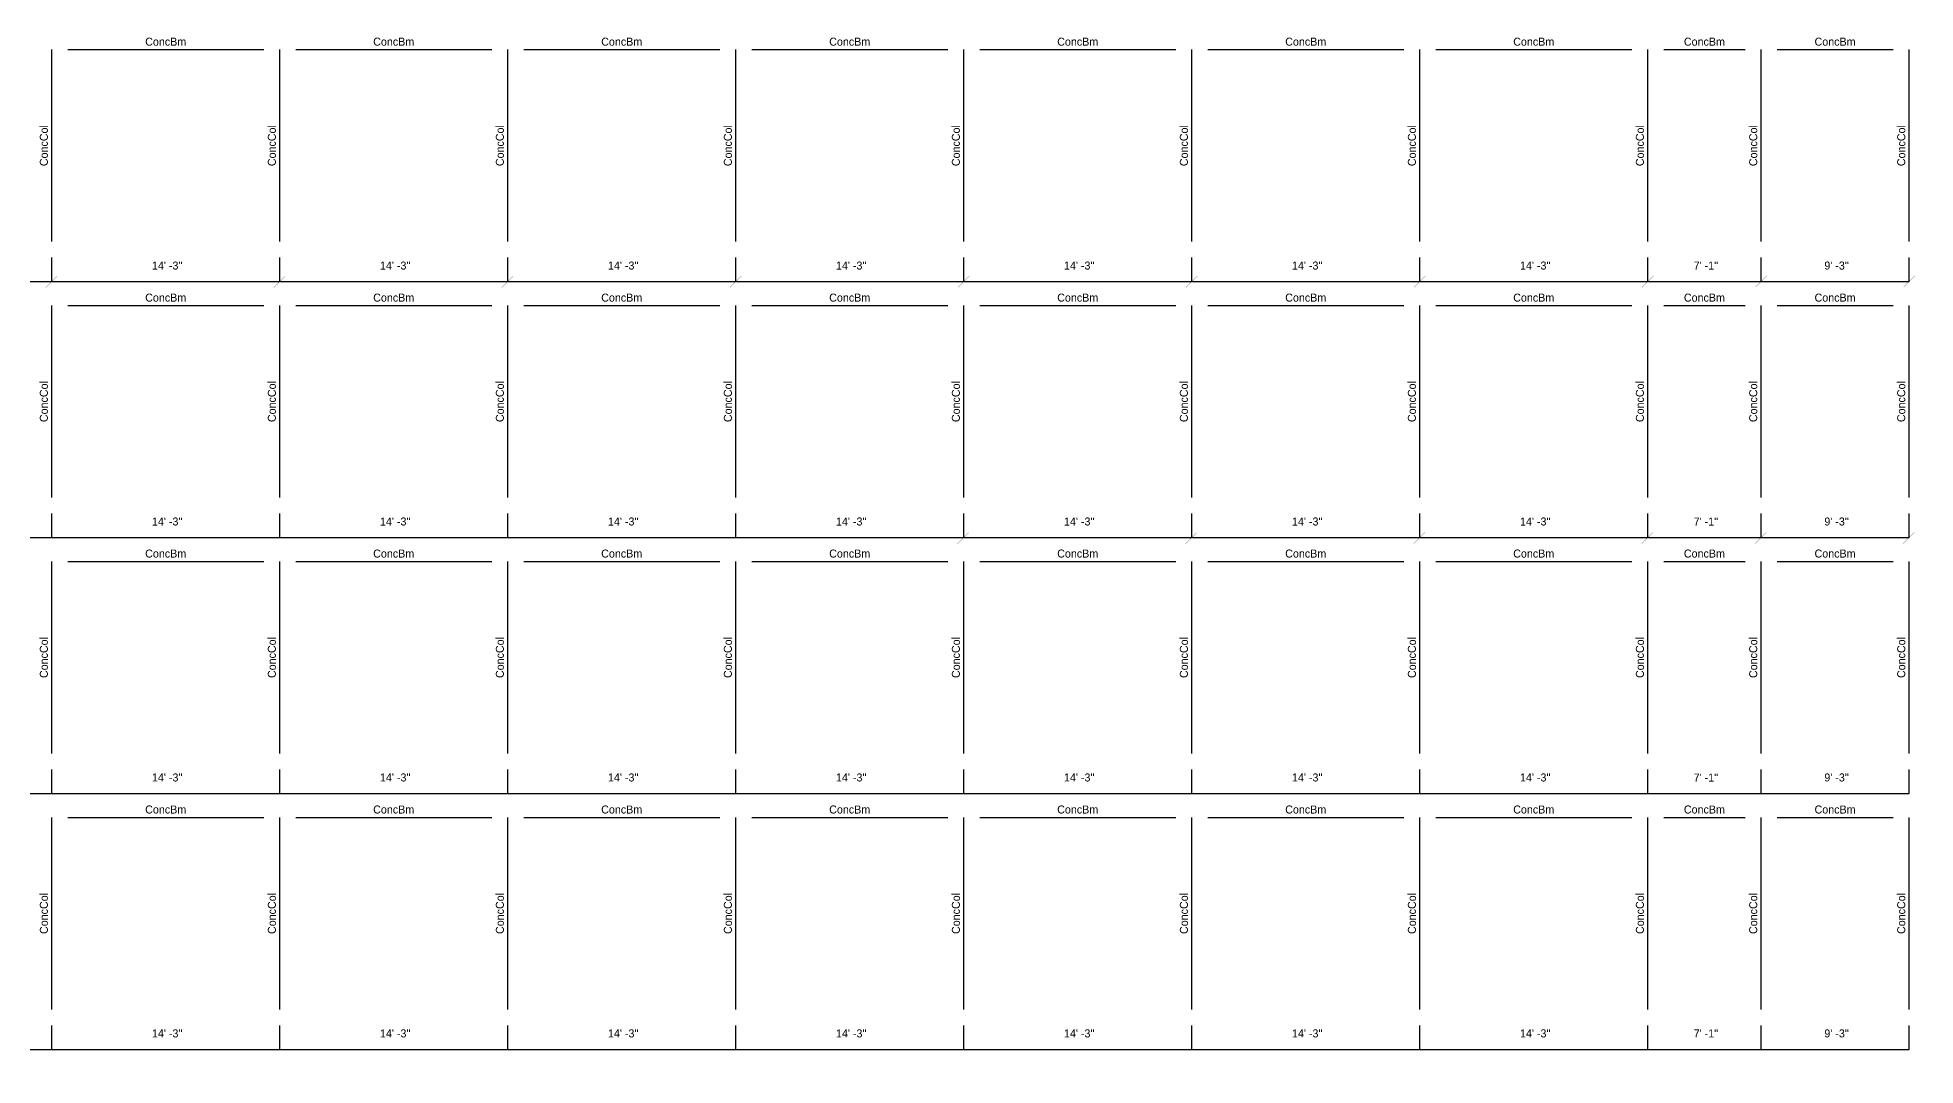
# Model space of a CAD drawing. Extents: x -38 to 2998, y -195 to 11529.
# Drawn here: x 1589 to 2998, y -186 to 585 of the extents above; entities that cross this region are included whole.
import ezdxf
from ezdxf.enums import TextEntityAlignment as Align

# ---------------------------------------------------------------- set-up
doc = ezdxf.new("R2010")
doc.units = 0
doc.header["$MEASUREMENT"] = 0
doc.layers.get('0').update_dxf_attribs({"linetype": 'CONTINUOUS'})
for name, color, linetype in [('CENTERLINES', 7, 'CONTINUOUS'), ('DIMENSIONS', 4, 'CONTINUOUS'), ('TEXT', 5, 'CONTINUOUS')]:
    doc.layers.add(name, color=color, linetype=linetype)
doc.dimstyles.get("Standard").update_dxf_attribs({"dimtxt": 0.18, "dimasz": 0.18, "dimexe": 0.18, "dimexo": 0.0625, "dimgap": 0.09, "dimtad": 0, "dimtih": 1, "dimtoh": 1, "dimdec": 4, "dimzin": 0, "dimtxsty": 'STANDARD', "dimcen": 0.09, "dimazin": 3, "dimtfac": 1, "dimtdec": 4, "dimtofl": 0, "dimtmove": 0, "dimatfit": 3, "dimtolj": 1, "dimtzin": 0})

# ---------------------------------------------------------------- blocks, each defined once
blk = doc.blocks.new('*D528')
at = {"color": 1, "linetype": 'BYBLOCK'}
for points in [[(1433.7, -169.2), (1432.7, -170.3), (1425.2, -177.7), (1424.2, -178.8)], [(1604.7, -169.2), (1603.7, -170.3), (1596.2, -177.7), (1595.2, -178.8)]]:
    blk.add_solid(points, dxfattribs=at)
at = {"layer": 'DIMENSIONS', "color": 9, "linetype": 'BYBLOCK'}
for p, q in [((1429, -174), (1429, -156)), ((1600, -174), (1600, -156))]:
    blk.add_line(p, q, dxfattribs=at)
at = {"layer": 'DIMENSIONS', "color": 0, "linetype": 'BYBLOCK'}
blk.add_line((1429, -174), (1600, -174), dxfattribs=at)
at = {"layer": 'DIMENSIONS', "color": 0, "linetype": 'BYBLOCK', "insert": (1514.5, -162), "char_height": 6, "attachment_point": 5}
blk.add_mtext("\\A1; 14' -3''", dxfattribs=at)
blk = doc.blocks.new('*D529')
at = {"color": 1, "linetype": 'BYBLOCK'}
for points in [[(1604.7, -169.2), (1603.7, -170.3), (1596.2, -177.7), (1595.2, -178.8)], [(1775.7, -169.2), (1774.7, -170.3), (1767.2, -177.7), (1766.2, -178.8)]]:
    blk.add_solid(points, dxfattribs=at)
at = {"layer": 'DIMENSIONS', "color": 9, "linetype": 'BYBLOCK'}
for p, q in [((1600, -174), (1600, -156)), ((1771, -174), (1771, -156))]:
    blk.add_line(p, q, dxfattribs=at)
at = {"layer": 'DIMENSIONS', "color": 0, "linetype": 'BYBLOCK'}
blk.add_line((1600, -174), (1771, -174), dxfattribs=at)
at = {"layer": 'DIMENSIONS', "color": 0, "linetype": 'BYBLOCK', "insert": (1685.5, -162), "char_height": 6, "attachment_point": 5}
blk.add_mtext("\\A1; 14' -3''", dxfattribs=at)
blk = doc.blocks.new('*D530')
at = {"color": 1, "linetype": 'BYBLOCK'}
for points in [[(1775.7, -169.2), (1774.7, -170.3), (1767.2, -177.7), (1766.2, -178.8)], [(1946.7, -169.2), (1945.7, -170.3), (1938.2, -177.7), (1937.2, -178.8)]]:
    blk.add_solid(points, dxfattribs=at)
at = {"layer": 'DIMENSIONS', "color": 9, "linetype": 'BYBLOCK'}
for p, q in [((1771, -174), (1771, -156)), ((1942, -174), (1942, -156))]:
    blk.add_line(p, q, dxfattribs=at)
at = {"layer": 'DIMENSIONS', "color": 0, "linetype": 'BYBLOCK'}
blk.add_line((1771, -174), (1942, -174), dxfattribs=at)
at = {"layer": 'DIMENSIONS', "color": 0, "linetype": 'BYBLOCK', "insert": (1856.5, -162), "char_height": 6, "attachment_point": 5}
blk.add_mtext("\\A1; 14' -3''", dxfattribs=at)
blk = doc.blocks.new('*D531')
at = {"color": 1, "linetype": 'BYBLOCK'}
for points in [[(1946.7, -169.2), (1945.7, -170.3), (1938.2, -177.7), (1937.2, -178.8)], [(2117.7, -169.2), (2116.7, -170.3), (2109.2, -177.7), (2108.2, -178.8)]]:
    blk.add_solid(points, dxfattribs=at)
at = {"layer": 'DIMENSIONS', "color": 9, "linetype": 'BYBLOCK'}
for p, q in [((1942, -174), (1942, -156)), ((2113, -174), (2113, -156))]:
    blk.add_line(p, q, dxfattribs=at)
at = {"layer": 'DIMENSIONS', "color": 0, "linetype": 'BYBLOCK'}
blk.add_line((1942, -174), (2113, -174), dxfattribs=at)
at = {"layer": 'DIMENSIONS', "color": 0, "linetype": 'BYBLOCK', "insert": (2027.5, -162), "char_height": 6, "attachment_point": 5}
blk.add_mtext("\\A1; 14' -3''", dxfattribs=at)
blk = doc.blocks.new('*D532')
at = {"color": 1, "linetype": 'BYBLOCK'}
for points in [[(2117.7, -169.2), (2116.7, -170.3), (2109.2, -177.7), (2108.2, -178.8)], [(2288.7, -169.2), (2287.7, -170.3), (2280.2, -177.7), (2279.2, -178.8)]]:
    blk.add_solid(points, dxfattribs=at)
at = {"layer": 'DIMENSIONS', "color": 9, "linetype": 'BYBLOCK'}
for p, q in [((2113, -174), (2113, -156)), ((2284, -174), (2284, -156))]:
    blk.add_line(p, q, dxfattribs=at)
at = {"layer": 'DIMENSIONS', "color": 0, "linetype": 'BYBLOCK'}
blk.add_line((2113, -174), (2284, -174), dxfattribs=at)
at = {"layer": 'DIMENSIONS', "color": 0, "linetype": 'BYBLOCK', "insert": (2198.5, -162), "char_height": 6, "attachment_point": 5}
blk.add_mtext("\\A1; 14' -3''", dxfattribs=at)
blk = doc.blocks.new('*D533')
at = {"color": 1, "linetype": 'BYBLOCK'}
for points in [[(2288.7, -169.2), (2287.7, -170.3), (2280.2, -177.7), (2279.2, -178.8)], [(2459.7, -169.2), (2458.7, -170.3), (2451.2, -177.7), (2450.2, -178.8)]]:
    blk.add_solid(points, dxfattribs=at)
at = {"layer": 'DIMENSIONS', "color": 9, "linetype": 'BYBLOCK'}
for p, q in [((2284, -174), (2284, -156)), ((2455, -174), (2455, -156))]:
    blk.add_line(p, q, dxfattribs=at)
at = {"layer": 'DIMENSIONS', "color": 0, "linetype": 'BYBLOCK'}
blk.add_line((2284, -174), (2455, -174), dxfattribs=at)
at = {"layer": 'DIMENSIONS', "color": 0, "linetype": 'BYBLOCK', "insert": (2369.5, -162), "char_height": 6, "attachment_point": 5}
blk.add_mtext("\\A1; 14' -3''", dxfattribs=at)
blk = doc.blocks.new('*D534')
at = {"color": 1, "linetype": 'BYBLOCK'}
for points in [[(2459.7, -169.2), (2458.7, -170.3), (2451.2, -177.7), (2450.2, -178.8)], [(2630.7, -169.2), (2629.7, -170.3), (2622.2, -177.7), (2621.2, -178.8)]]:
    blk.add_solid(points, dxfattribs=at)
at = {"layer": 'DIMENSIONS', "color": 9, "linetype": 'BYBLOCK'}
for p, q in [((2455, -174), (2455, -156)), ((2626, -174), (2626, -156))]:
    blk.add_line(p, q, dxfattribs=at)
at = {"layer": 'DIMENSIONS', "color": 0, "linetype": 'BYBLOCK'}
blk.add_line((2455, -174), (2626, -174), dxfattribs=at)
at = {"layer": 'DIMENSIONS', "color": 0, "linetype": 'BYBLOCK', "insert": (2540.5, -162), "char_height": 6, "attachment_point": 5}
blk.add_mtext("\\A1; 14' -3''", dxfattribs=at)
blk = doc.blocks.new('*D535')
at = {"color": 1, "linetype": 'BYBLOCK'}
for points in [[(2630.7, -169.2), (2629.7, -170.3), (2622.2, -177.7), (2621.2, -178.8)], [(2801.7, -169.2), (2800.7, -170.3), (2793.2, -177.7), (2792.2, -178.8)]]:
    blk.add_solid(points, dxfattribs=at)
at = {"layer": 'DIMENSIONS', "color": 9, "linetype": 'BYBLOCK'}
for p, q in [((2626, -174), (2626, -156)), ((2797, -174), (2797, -156))]:
    blk.add_line(p, q, dxfattribs=at)
at = {"layer": 'DIMENSIONS', "color": 0, "linetype": 'BYBLOCK'}
blk.add_line((2626, -174), (2797, -174), dxfattribs=at)
at = {"layer": 'DIMENSIONS', "color": 0, "linetype": 'BYBLOCK', "insert": (2711.5, -162), "char_height": 6, "attachment_point": 5}
blk.add_mtext("\\A1; 14' -3''", dxfattribs=at)
blk = doc.blocks.new('*D536')
at = {"color": 1, "linetype": 'BYBLOCK'}
for points in [[(2801.7, -169.2), (2800.7, -170.3), (2793.2, -177.7), (2792.2, -178.8)], [(2886.7, -169.2), (2885.7, -170.3), (2878.2, -177.7), (2877.2, -178.8)]]:
    blk.add_solid(points, dxfattribs=at)
at = {"layer": 'DIMENSIONS', "color": 9, "linetype": 'BYBLOCK'}
for p, q in [((2797, -174), (2797, -156)), ((2882, -174), (2882, -156))]:
    blk.add_line(p, q, dxfattribs=at)
at = {"layer": 'DIMENSIONS', "color": 0, "linetype": 'BYBLOCK'}
blk.add_line((2797, -174), (2882, -174), dxfattribs=at)
at = {"layer": 'DIMENSIONS', "color": 0, "linetype": 'BYBLOCK', "insert": (2839.5, -162), "char_height": 6, "attachment_point": 5}
blk.add_mtext("\\A1; 7' -1''", dxfattribs=at)
blk = doc.blocks.new('*D537')
at = {"color": 1, "linetype": 'BYBLOCK'}
for points in [[(2886.7, -169.2), (2885.7, -170.3), (2878.2, -177.7), (2877.2, -178.8)], [(2997.7, -169.2), (2996.7, -170.3), (2989.2, -177.7), (2988.2, -178.8)]]:
    blk.add_solid(points, dxfattribs=at)
at = {"layer": 'DIMENSIONS', "color": 9, "linetype": 'BYBLOCK'}
for p, q in [((2882, -174), (2882, -156)), ((2993, -174), (2993, -156))]:
    blk.add_line(p, q, dxfattribs=at)
at = {"layer": 'DIMENSIONS', "color": 0, "linetype": 'BYBLOCK'}
blk.add_line((2882, -174), (2993, -174), dxfattribs=at)
at = {"layer": 'DIMENSIONS', "color": 0, "linetype": 'BYBLOCK', "insert": (2937.5, -162), "char_height": 6, "attachment_point": 5}
blk.add_mtext("\\A1; 9' -3''", dxfattribs=at)
blk = doc.blocks.new('*D549')
at = {"color": 1, "linetype": 'BYBLOCK'}
for points in [[(1433.7, 22.8), (1432.7, 21.7), (1425.2, 14.3), (1424.2, 13.2)], [(1604.7, 22.8), (1603.7, 21.7), (1596.2, 14.3), (1595.2, 13.2)]]:
    blk.add_solid(points, dxfattribs=at)
at = {"layer": 'DIMENSIONS', "color": 9, "linetype": 'BYBLOCK'}
for p, q in [((1429, 18), (1429, 36)), ((1600, 18), (1600, 36))]:
    blk.add_line(p, q, dxfattribs=at)
at = {"layer": 'DIMENSIONS', "color": 0, "linetype": 'BYBLOCK'}
blk.add_line((1429, 18), (1600, 18), dxfattribs=at)
at = {"layer": 'DIMENSIONS', "color": 0, "linetype": 'BYBLOCK', "insert": (1514.5, 30), "char_height": 6, "attachment_point": 5}
blk.add_mtext("\\A1; 14' -3''", dxfattribs=at)
blk = doc.blocks.new('*D550')
at = {"color": 1, "linetype": 'BYBLOCK'}
for points in [[(1604.7, 22.8), (1603.7, 21.7), (1596.2, 14.3), (1595.2, 13.2)], [(1775.7, 22.8), (1774.7, 21.7), (1767.2, 14.3), (1766.2, 13.2)]]:
    blk.add_solid(points, dxfattribs=at)
at = {"layer": 'DIMENSIONS', "color": 9, "linetype": 'BYBLOCK'}
for p, q in [((1600, 18), (1600, 36)), ((1771, 18), (1771, 36))]:
    blk.add_line(p, q, dxfattribs=at)
at = {"layer": 'DIMENSIONS', "color": 0, "linetype": 'BYBLOCK'}
blk.add_line((1600, 18), (1771, 18), dxfattribs=at)
at = {"layer": 'DIMENSIONS', "color": 0, "linetype": 'BYBLOCK', "insert": (1685.5, 30), "char_height": 6, "attachment_point": 5}
blk.add_mtext("\\A1; 14' -3''", dxfattribs=at)
blk = doc.blocks.new('*D551')
at = {"color": 1, "linetype": 'BYBLOCK'}
for points in [[(1775.7, 22.8), (1774.7, 21.7), (1767.2, 14.3), (1766.2, 13.2)], [(1946.7, 22.8), (1945.7, 21.7), (1938.2, 14.3), (1937.2, 13.2)]]:
    blk.add_solid(points, dxfattribs=at)
at = {"layer": 'DIMENSIONS', "color": 9, "linetype": 'BYBLOCK'}
for p, q in [((1771, 18), (1771, 36)), ((1942, 18), (1942, 36))]:
    blk.add_line(p, q, dxfattribs=at)
at = {"layer": 'DIMENSIONS', "color": 0, "linetype": 'BYBLOCK'}
blk.add_line((1771, 18), (1942, 18), dxfattribs=at)
at = {"layer": 'DIMENSIONS', "color": 0, "linetype": 'BYBLOCK', "insert": (1856.5, 30), "char_height": 6, "attachment_point": 5}
blk.add_mtext("\\A1; 14' -3''", dxfattribs=at)
blk = doc.blocks.new('*D552')
at = {"color": 1, "linetype": 'BYBLOCK'}
for points in [[(1946.7, 22.8), (1945.7, 21.7), (1938.2, 14.3), (1937.2, 13.2)], [(2117.7, 22.8), (2116.7, 21.7), (2109.2, 14.3), (2108.2, 13.2)]]:
    blk.add_solid(points, dxfattribs=at)
at = {"layer": 'DIMENSIONS', "color": 9, "linetype": 'BYBLOCK'}
for p, q in [((1942, 18), (1942, 36)), ((2113, 18), (2113, 36))]:
    blk.add_line(p, q, dxfattribs=at)
at = {"layer": 'DIMENSIONS', "color": 0, "linetype": 'BYBLOCK'}
blk.add_line((1942, 18), (2113, 18), dxfattribs=at)
at = {"layer": 'DIMENSIONS', "color": 0, "linetype": 'BYBLOCK', "insert": (2027.5, 30), "char_height": 6, "attachment_point": 5}
blk.add_mtext("\\A1; 14' -3''", dxfattribs=at)
blk = doc.blocks.new('*D553')
at = {"color": 1, "linetype": 'BYBLOCK'}
for points in [[(2117.7, 22.8), (2116.7, 21.7), (2109.2, 14.3), (2108.2, 13.2)], [(2288.7, 22.8), (2287.7, 21.7), (2280.2, 14.3), (2279.2, 13.2)]]:
    blk.add_solid(points, dxfattribs=at)
at = {"layer": 'DIMENSIONS', "color": 9, "linetype": 'BYBLOCK'}
for p, q in [((2113, 18), (2113, 36)), ((2284, 18), (2284, 36))]:
    blk.add_line(p, q, dxfattribs=at)
at = {"layer": 'DIMENSIONS', "color": 0, "linetype": 'BYBLOCK'}
blk.add_line((2113, 18), (2284, 18), dxfattribs=at)
at = {"layer": 'DIMENSIONS', "color": 0, "linetype": 'BYBLOCK', "insert": (2198.5, 30), "char_height": 6, "attachment_point": 5}
blk.add_mtext("\\A1; 14' -3''", dxfattribs=at)
blk = doc.blocks.new('*D554')
at = {"color": 1, "linetype": 'BYBLOCK'}
for points in [[(2288.7, 22.8), (2287.7, 21.7), (2280.2, 14.3), (2279.2, 13.2)], [(2459.7, 22.8), (2458.7, 21.7), (2451.2, 14.3), (2450.2, 13.2)]]:
    blk.add_solid(points, dxfattribs=at)
at = {"layer": 'DIMENSIONS', "color": 9, "linetype": 'BYBLOCK'}
for p, q in [((2284, 18), (2284, 36)), ((2455, 18), (2455, 36))]:
    blk.add_line(p, q, dxfattribs=at)
at = {"layer": 'DIMENSIONS', "color": 0, "linetype": 'BYBLOCK'}
blk.add_line((2284, 18), (2455, 18), dxfattribs=at)
at = {"layer": 'DIMENSIONS', "color": 0, "linetype": 'BYBLOCK', "insert": (2369.5, 30), "char_height": 6, "attachment_point": 5}
blk.add_mtext("\\A1; 14' -3''", dxfattribs=at)
blk = doc.blocks.new('*D555')
at = {"color": 1, "linetype": 'BYBLOCK'}
for points in [[(2459.7, 22.8), (2458.7, 21.7), (2451.2, 14.3), (2450.2, 13.2)], [(2630.7, 22.8), (2629.7, 21.7), (2622.2, 14.3), (2621.2, 13.2)]]:
    blk.add_solid(points, dxfattribs=at)
at = {"layer": 'DIMENSIONS', "color": 9, "linetype": 'BYBLOCK'}
for p, q in [((2455, 18), (2455, 36)), ((2626, 18), (2626, 36))]:
    blk.add_line(p, q, dxfattribs=at)
at = {"layer": 'DIMENSIONS', "color": 0, "linetype": 'BYBLOCK'}
blk.add_line((2455, 18), (2626, 18), dxfattribs=at)
at = {"layer": 'DIMENSIONS', "color": 0, "linetype": 'BYBLOCK', "insert": (2540.5, 30), "char_height": 6, "attachment_point": 5}
blk.add_mtext("\\A1; 14' -3''", dxfattribs=at)
blk = doc.blocks.new('*D556')
at = {"color": 1, "linetype": 'BYBLOCK'}
for points in [[(2630.7, 22.8), (2629.7, 21.7), (2622.2, 14.3), (2621.2, 13.2)], [(2801.7, 22.8), (2800.7, 21.7), (2793.2, 14.3), (2792.2, 13.2)]]:
    blk.add_solid(points, dxfattribs=at)
at = {"layer": 'DIMENSIONS', "color": 9, "linetype": 'BYBLOCK'}
for p, q in [((2626, 18), (2626, 36)), ((2797, 18), (2797, 36))]:
    blk.add_line(p, q, dxfattribs=at)
at = {"layer": 'DIMENSIONS', "color": 0, "linetype": 'BYBLOCK'}
blk.add_line((2626, 18), (2797, 18), dxfattribs=at)
at = {"layer": 'DIMENSIONS', "color": 0, "linetype": 'BYBLOCK', "insert": (2711.5, 30), "char_height": 6, "attachment_point": 5}
blk.add_mtext("\\A1; 14' -3''", dxfattribs=at)
blk = doc.blocks.new('*D557')
at = {"color": 1, "linetype": 'BYBLOCK'}
for points in [[(2801.7, 22.8), (2800.7, 21.7), (2793.2, 14.3), (2792.2, 13.2)], [(2886.7, 22.8), (2885.7, 21.7), (2878.2, 14.3), (2877.2, 13.2)]]:
    blk.add_solid(points, dxfattribs=at)
at = {"layer": 'DIMENSIONS', "color": 9, "linetype": 'BYBLOCK'}
for p, q in [((2797, 18), (2797, 36)), ((2882, 18), (2882, 36))]:
    blk.add_line(p, q, dxfattribs=at)
at = {"layer": 'DIMENSIONS', "color": 0, "linetype": 'BYBLOCK'}
blk.add_line((2797, 18), (2882, 18), dxfattribs=at)
at = {"layer": 'DIMENSIONS', "color": 0, "linetype": 'BYBLOCK', "insert": (2839.5, 30), "char_height": 6, "attachment_point": 5}
blk.add_mtext("\\A1; 7' -1''", dxfattribs=at)
blk = doc.blocks.new('*D558')
at = {"color": 1, "linetype": 'BYBLOCK'}
for points in [[(2886.7, 22.8), (2885.7, 21.7), (2878.2, 14.3), (2877.2, 13.2)], [(2997.7, 22.8), (2996.7, 21.7), (2989.2, 14.3), (2988.2, 13.2)]]:
    blk.add_solid(points, dxfattribs=at)
at = {"layer": 'DIMENSIONS', "color": 9, "linetype": 'BYBLOCK'}
for p, q in [((2882, 18), (2882, 36)), ((2993, 18), (2993, 36))]:
    blk.add_line(p, q, dxfattribs=at)
at = {"layer": 'DIMENSIONS', "color": 0, "linetype": 'BYBLOCK'}
blk.add_line((2882, 18), (2993, 18), dxfattribs=at)
at = {"layer": 'DIMENSIONS', "color": 0, "linetype": 'BYBLOCK', "insert": (2937.5, 30), "char_height": 6, "attachment_point": 5}
blk.add_mtext("\\A1; 9' -3''", dxfattribs=at)
blk = doc.blocks.new('*D570')
at = {"color": 1, "linetype": 'BYBLOCK'}
for points in [[(1433.7, 214.8), (1432.7, 213.7), (1425.2, 206.3), (1424.2, 205.2)], [(1604.7, 214.8), (1603.7, 213.7), (1596.2, 206.3), (1595.2, 205.2)]]:
    blk.add_solid(points, dxfattribs=at)
at = {"layer": 'DIMENSIONS', "color": 9, "linetype": 'BYBLOCK'}
for p, q in [((1429, 210), (1429, 228)), ((1600, 210), (1600, 228))]:
    blk.add_line(p, q, dxfattribs=at)
at = {"layer": 'DIMENSIONS', "color": 0, "linetype": 'BYBLOCK'}
blk.add_line((1429, 210), (1600, 210), dxfattribs=at)
at = {"layer": 'DIMENSIONS', "color": 0, "linetype": 'BYBLOCK', "insert": (1514.5, 222), "char_height": 6, "attachment_point": 5}
blk.add_mtext("\\A1; 14' -3''", dxfattribs=at)
blk = doc.blocks.new('*D571')
at = {"color": 1, "linetype": 'BYBLOCK'}
for points in [[(1604.7, 214.8), (1603.7, 213.7), (1596.2, 206.3), (1595.2, 205.2)], [(1775.7, 214.8), (1774.7, 213.7), (1767.2, 206.3), (1766.2, 205.2)]]:
    blk.add_solid(points, dxfattribs=at)
at = {"layer": 'DIMENSIONS', "color": 9, "linetype": 'BYBLOCK'}
for p, q in [((1600, 210), (1600, 228)), ((1771, 210), (1771, 228))]:
    blk.add_line(p, q, dxfattribs=at)
at = {"layer": 'DIMENSIONS', "color": 0, "linetype": 'BYBLOCK'}
blk.add_line((1600, 210), (1771, 210), dxfattribs=at)
at = {"layer": 'DIMENSIONS', "color": 0, "linetype": 'BYBLOCK', "insert": (1685.5, 222), "char_height": 6, "attachment_point": 5}
blk.add_mtext("\\A1; 14' -3''", dxfattribs=at)
blk = doc.blocks.new('*D572')
at = {"color": 1, "linetype": 'BYBLOCK'}
for points in [[(1775.7, 214.8), (1774.7, 213.7), (1767.2, 206.3), (1766.2, 205.2)], [(1946.7, 214.8), (1945.7, 213.7), (1938.2, 206.3), (1937.2, 205.2)]]:
    blk.add_solid(points, dxfattribs=at)
at = {"layer": 'DIMENSIONS', "color": 9, "linetype": 'BYBLOCK'}
for p, q in [((1771, 210), (1771, 228)), ((1942, 210), (1942, 228))]:
    blk.add_line(p, q, dxfattribs=at)
at = {"layer": 'DIMENSIONS', "color": 0, "linetype": 'BYBLOCK'}
blk.add_line((1771, 210), (1942, 210), dxfattribs=at)
at = {"layer": 'DIMENSIONS', "color": 0, "linetype": 'BYBLOCK', "insert": (1856.5, 222), "char_height": 6, "attachment_point": 5}
blk.add_mtext("\\A1; 14' -3''", dxfattribs=at)
blk = doc.blocks.new('*D573')
at = {"color": 1, "linetype": 'BYBLOCK'}
for points in [[(1946.7, 214.8), (1945.7, 213.7), (1938.2, 206.3), (1937.2, 205.2)], [(2117.7, 214.8), (2116.7, 213.7), (2109.2, 206.3), (2108.2, 205.2)]]:
    blk.add_solid(points, dxfattribs=at)
at = {"layer": 'DIMENSIONS', "color": 9, "linetype": 'BYBLOCK'}
for p, q in [((1942, 210), (1942, 228)), ((2113, 210), (2113, 228))]:
    blk.add_line(p, q, dxfattribs=at)
at = {"layer": 'DIMENSIONS', "color": 0, "linetype": 'BYBLOCK'}
blk.add_line((1942, 210), (2113, 210), dxfattribs=at)
at = {"layer": 'DIMENSIONS', "color": 0, "linetype": 'BYBLOCK', "insert": (2027.5, 222), "char_height": 6, "attachment_point": 5}
blk.add_mtext("\\A1; 14' -3''", dxfattribs=at)
blk = doc.blocks.new('*D574')
at = {"color": 1, "linetype": 'BYBLOCK'}
for points in [[(2117.7, 214.8), (2116.7, 213.7), (2109.2, 206.3), (2108.2, 205.2)], [(2288.7, 214.8), (2287.7, 213.7), (2280.2, 206.3), (2279.2, 205.2)]]:
    blk.add_solid(points, dxfattribs=at)
at = {"layer": 'DIMENSIONS', "color": 9, "linetype": 'BYBLOCK'}
for p, q in [((2113, 210), (2113, 228)), ((2284, 210), (2284, 228))]:
    blk.add_line(p, q, dxfattribs=at)
at = {"layer": 'DIMENSIONS', "color": 0, "linetype": 'BYBLOCK'}
blk.add_line((2113, 210), (2284, 210), dxfattribs=at)
at = {"layer": 'DIMENSIONS', "color": 0, "linetype": 'BYBLOCK', "insert": (2198.5, 222), "char_height": 6, "attachment_point": 5}
blk.add_mtext("\\A1; 14' -3''", dxfattribs=at)
blk = doc.blocks.new('*D575')
at = {"color": 1, "linetype": 'BYBLOCK'}
for points in [[(2288.7, 214.8), (2287.7, 213.7), (2280.2, 206.3), (2279.2, 205.2)], [(2459.7, 214.8), (2458.7, 213.7), (2451.2, 206.3), (2450.2, 205.2)]]:
    blk.add_solid(points, dxfattribs=at)
at = {"layer": 'DIMENSIONS', "color": 9, "linetype": 'BYBLOCK'}
for p, q in [((2284, 210), (2284, 228)), ((2455, 210), (2455, 228))]:
    blk.add_line(p, q, dxfattribs=at)
at = {"layer": 'DIMENSIONS', "color": 0, "linetype": 'BYBLOCK'}
blk.add_line((2284, 210), (2455, 210), dxfattribs=at)
at = {"layer": 'DIMENSIONS', "color": 0, "linetype": 'BYBLOCK', "insert": (2369.5, 222), "char_height": 6, "attachment_point": 5}
blk.add_mtext("\\A1; 14' -3''", dxfattribs=at)
blk = doc.blocks.new('*D576')
at = {"color": 1, "linetype": 'BYBLOCK'}
for points in [[(2459.7, 214.8), (2458.7, 213.7), (2451.2, 206.3), (2450.2, 205.2)], [(2630.7, 214.8), (2629.7, 213.7), (2622.2, 206.3), (2621.2, 205.2)]]:
    blk.add_solid(points, dxfattribs=at)
at = {"layer": 'DIMENSIONS', "color": 9, "linetype": 'BYBLOCK'}
for p, q in [((2455, 210), (2455, 228)), ((2626, 210), (2626, 228))]:
    blk.add_line(p, q, dxfattribs=at)
at = {"layer": 'DIMENSIONS', "color": 0, "linetype": 'BYBLOCK'}
blk.add_line((2455, 210), (2626, 210), dxfattribs=at)
at = {"layer": 'DIMENSIONS', "color": 0, "linetype": 'BYBLOCK', "insert": (2540.5, 222), "char_height": 6, "attachment_point": 5}
blk.add_mtext("\\A1; 14' -3''", dxfattribs=at)
blk = doc.blocks.new('*D577')
at = {"color": 1, "linetype": 'BYBLOCK'}
for points in [[(2630.7, 214.8), (2629.7, 213.7), (2622.2, 206.3), (2621.2, 205.2)], [(2801.7, 214.8), (2800.7, 213.7), (2793.2, 206.3), (2792.2, 205.2)]]:
    blk.add_solid(points, dxfattribs=at)
at = {"layer": 'DIMENSIONS', "color": 9, "linetype": 'BYBLOCK'}
for p, q in [((2626, 210), (2626, 228)), ((2797, 210), (2797, 228))]:
    blk.add_line(p, q, dxfattribs=at)
at = {"layer": 'DIMENSIONS', "color": 0, "linetype": 'BYBLOCK'}
blk.add_line((2626, 210), (2797, 210), dxfattribs=at)
at = {"layer": 'DIMENSIONS', "color": 0, "linetype": 'BYBLOCK', "insert": (2711.5, 222), "char_height": 6, "attachment_point": 5}
blk.add_mtext("\\A1; 14' -3''", dxfattribs=at)
blk = doc.blocks.new('*D578')
at = {"color": 1, "linetype": 'BYBLOCK'}
for points in [[(2801.7, 214.8), (2800.7, 213.7), (2793.2, 206.3), (2792.2, 205.2)], [(2886.7, 214.8), (2885.7, 213.7), (2878.2, 206.3), (2877.2, 205.2)]]:
    blk.add_solid(points, dxfattribs=at)
at = {"layer": 'DIMENSIONS', "color": 9, "linetype": 'BYBLOCK'}
for p, q in [((2797, 210), (2797, 228)), ((2882, 210), (2882, 228))]:
    blk.add_line(p, q, dxfattribs=at)
at = {"layer": 'DIMENSIONS', "color": 0, "linetype": 'BYBLOCK'}
blk.add_line((2797, 210), (2882, 210), dxfattribs=at)
at = {"layer": 'DIMENSIONS', "color": 0, "linetype": 'BYBLOCK', "insert": (2839.5, 222), "char_height": 6, "attachment_point": 5}
blk.add_mtext("\\A1; 7' -1''", dxfattribs=at)
blk = doc.blocks.new('*D579')
at = {"color": 1, "linetype": 'BYBLOCK'}
for points in [[(2886.7, 214.8), (2885.7, 213.7), (2878.2, 206.3), (2877.2, 205.2)], [(2997.7, 214.8), (2996.7, 213.7), (2989.2, 206.3), (2988.2, 205.2)]]:
    blk.add_solid(points, dxfattribs=at)
at = {"layer": 'DIMENSIONS', "color": 9, "linetype": 'BYBLOCK'}
for p, q in [((2882, 210), (2882, 228)), ((2993, 210), (2993, 228))]:
    blk.add_line(p, q, dxfattribs=at)
at = {"layer": 'DIMENSIONS', "color": 0, "linetype": 'BYBLOCK'}
blk.add_line((2882, 210), (2993, 210), dxfattribs=at)
at = {"layer": 'DIMENSIONS', "color": 0, "linetype": 'BYBLOCK', "insert": (2937.5, 222), "char_height": 6, "attachment_point": 5}
blk.add_mtext("\\A1; 9' -3''", dxfattribs=at)
blk = doc.blocks.new('*D591')
at = {"color": 1, "linetype": 'BYBLOCK'}
for points in [[(1433.7, 406.8), (1432.7, 405.7), (1425.2, 398.3), (1424.2, 397.2)], [(1604.7, 406.8), (1603.7, 405.7), (1596.2, 398.3), (1595.2, 397.2)]]:
    blk.add_solid(points, dxfattribs=at)
at = {"layer": 'DIMENSIONS', "color": 9, "linetype": 'BYBLOCK'}
for p, q in [((1429, 402), (1429, 420)), ((1600, 402), (1600, 420))]:
    blk.add_line(p, q, dxfattribs=at)
at = {"layer": 'DIMENSIONS', "color": 0, "linetype": 'BYBLOCK'}
blk.add_line((1429, 402), (1600, 402), dxfattribs=at)
at = {"layer": 'DIMENSIONS', "color": 0, "linetype": 'BYBLOCK', "insert": (1514.5, 414), "char_height": 6, "attachment_point": 5}
blk.add_mtext("\\A1; 14' -3''", dxfattribs=at)
blk = doc.blocks.new('*D592')
at = {"color": 1, "linetype": 'BYBLOCK'}
for points in [[(1604.7, 406.8), (1603.7, 405.7), (1596.2, 398.3), (1595.2, 397.2)], [(1775.7, 406.8), (1774.7, 405.7), (1767.2, 398.3), (1766.2, 397.2)]]:
    blk.add_solid(points, dxfattribs=at)
at = {"layer": 'DIMENSIONS', "color": 9, "linetype": 'BYBLOCK'}
for p, q in [((1600, 402), (1600, 420)), ((1771, 402), (1771, 420))]:
    blk.add_line(p, q, dxfattribs=at)
at = {"layer": 'DIMENSIONS', "color": 0, "linetype": 'BYBLOCK'}
blk.add_line((1600, 402), (1771, 402), dxfattribs=at)
at = {"layer": 'DIMENSIONS', "color": 0, "linetype": 'BYBLOCK', "insert": (1685.5, 414), "char_height": 6, "attachment_point": 5}
blk.add_mtext("\\A1; 14' -3''", dxfattribs=at)
blk = doc.blocks.new('*D593')
at = {"color": 1, "linetype": 'BYBLOCK'}
for points in [[(1775.7, 406.8), (1774.7, 405.7), (1767.2, 398.3), (1766.2, 397.2)], [(1946.7, 406.8), (1945.7, 405.7), (1938.2, 398.3), (1937.2, 397.2)]]:
    blk.add_solid(points, dxfattribs=at)
at = {"layer": 'DIMENSIONS', "color": 9, "linetype": 'BYBLOCK'}
for p, q in [((1771, 402), (1771, 420)), ((1942, 402), (1942, 420))]:
    blk.add_line(p, q, dxfattribs=at)
at = {"layer": 'DIMENSIONS', "color": 0, "linetype": 'BYBLOCK'}
blk.add_line((1771, 402), (1942, 402), dxfattribs=at)
at = {"layer": 'DIMENSIONS', "color": 0, "linetype": 'BYBLOCK', "insert": (1856.5, 414), "char_height": 6, "attachment_point": 5}
blk.add_mtext("\\A1; 14' -3''", dxfattribs=at)
blk = doc.blocks.new('*D594')
at = {"color": 1, "linetype": 'BYBLOCK'}
for points in [[(1946.7, 406.8), (1945.7, 405.7), (1938.2, 398.3), (1937.2, 397.2)], [(2117.7, 406.8), (2116.7, 405.7), (2109.2, 398.3), (2108.2, 397.2)]]:
    blk.add_solid(points, dxfattribs=at)
at = {"layer": 'DIMENSIONS', "color": 9, "linetype": 'BYBLOCK'}
for p, q in [((1942, 402), (1942, 420)), ((2113, 402), (2113, 420))]:
    blk.add_line(p, q, dxfattribs=at)
at = {"layer": 'DIMENSIONS', "color": 0, "linetype": 'BYBLOCK'}
blk.add_line((1942, 402), (2113, 402), dxfattribs=at)
at = {"layer": 'DIMENSIONS', "color": 0, "linetype": 'BYBLOCK', "insert": (2027.5, 414), "char_height": 6, "attachment_point": 5}
blk.add_mtext("\\A1; 14' -3''", dxfattribs=at)
blk = doc.blocks.new('*D595')
at = {"color": 1, "linetype": 'BYBLOCK'}
for points in [[(2117.7, 406.8), (2116.7, 405.7), (2109.2, 398.3), (2108.2, 397.2)], [(2288.7, 406.8), (2287.7, 405.7), (2280.2, 398.3), (2279.2, 397.2)]]:
    blk.add_solid(points, dxfattribs=at)
at = {"layer": 'DIMENSIONS', "color": 9, "linetype": 'BYBLOCK'}
for p, q in [((2113, 402), (2113, 420)), ((2284, 402), (2284, 420))]:
    blk.add_line(p, q, dxfattribs=at)
at = {"layer": 'DIMENSIONS', "color": 0, "linetype": 'BYBLOCK'}
blk.add_line((2113, 402), (2284, 402), dxfattribs=at)
at = {"layer": 'DIMENSIONS', "color": 0, "linetype": 'BYBLOCK', "insert": (2198.5, 414), "char_height": 6, "attachment_point": 5}
blk.add_mtext("\\A1; 14' -3''", dxfattribs=at)
blk = doc.blocks.new('*D596')
at = {"color": 1, "linetype": 'BYBLOCK'}
for points in [[(2288.7, 406.8), (2287.7, 405.7), (2280.2, 398.3), (2279.2, 397.2)], [(2459.7, 406.8), (2458.7, 405.7), (2451.2, 398.3), (2450.2, 397.2)]]:
    blk.add_solid(points, dxfattribs=at)
at = {"layer": 'DIMENSIONS', "color": 9, "linetype": 'BYBLOCK'}
for p, q in [((2284, 402), (2284, 420)), ((2455, 402), (2455, 420))]:
    blk.add_line(p, q, dxfattribs=at)
at = {"layer": 'DIMENSIONS', "color": 0, "linetype": 'BYBLOCK'}
blk.add_line((2284, 402), (2455, 402), dxfattribs=at)
at = {"layer": 'DIMENSIONS', "color": 0, "linetype": 'BYBLOCK', "insert": (2369.5, 414), "char_height": 6, "attachment_point": 5}
blk.add_mtext("\\A1; 14' -3''", dxfattribs=at)
blk = doc.blocks.new('*D597')
at = {"color": 1, "linetype": 'BYBLOCK'}
for points in [[(2459.7, 406.8), (2458.7, 405.7), (2451.2, 398.3), (2450.2, 397.2)], [(2630.7, 406.8), (2629.7, 405.7), (2622.2, 398.3), (2621.2, 397.2)]]:
    blk.add_solid(points, dxfattribs=at)
at = {"layer": 'DIMENSIONS', "color": 9, "linetype": 'BYBLOCK'}
for p, q in [((2455, 402), (2455, 420)), ((2626, 402), (2626, 420))]:
    blk.add_line(p, q, dxfattribs=at)
at = {"layer": 'DIMENSIONS', "color": 0, "linetype": 'BYBLOCK'}
blk.add_line((2455, 402), (2626, 402), dxfattribs=at)
at = {"layer": 'DIMENSIONS', "color": 0, "linetype": 'BYBLOCK', "insert": (2540.5, 414), "char_height": 6, "attachment_point": 5}
blk.add_mtext("\\A1; 14' -3''", dxfattribs=at)
blk = doc.blocks.new('*D598')
at = {"color": 1, "linetype": 'BYBLOCK'}
for points in [[(2630.7, 406.8), (2629.7, 405.7), (2622.2, 398.3), (2621.2, 397.2)], [(2801.7, 406.8), (2800.7, 405.7), (2793.2, 398.3), (2792.2, 397.2)]]:
    blk.add_solid(points, dxfattribs=at)
at = {"layer": 'DIMENSIONS', "color": 9, "linetype": 'BYBLOCK'}
for p, q in [((2626, 402), (2626, 420)), ((2797, 402), (2797, 420))]:
    blk.add_line(p, q, dxfattribs=at)
at = {"layer": 'DIMENSIONS', "color": 0, "linetype": 'BYBLOCK'}
blk.add_line((2626, 402), (2797, 402), dxfattribs=at)
at = {"layer": 'DIMENSIONS', "color": 0, "linetype": 'BYBLOCK', "insert": (2711.5, 414), "char_height": 6, "attachment_point": 5}
blk.add_mtext("\\A1; 14' -3''", dxfattribs=at)
blk = doc.blocks.new('*D599')
at = {"color": 1, "linetype": 'BYBLOCK'}
for points in [[(2801.7, 406.8), (2800.7, 405.7), (2793.2, 398.3), (2792.2, 397.2)], [(2886.7, 406.8), (2885.7, 405.7), (2878.2, 398.3), (2877.2, 397.2)]]:
    blk.add_solid(points, dxfattribs=at)
at = {"layer": 'DIMENSIONS', "color": 9, "linetype": 'BYBLOCK'}
for p, q in [((2797, 402), (2797, 420)), ((2882, 402), (2882, 420))]:
    blk.add_line(p, q, dxfattribs=at)
at = {"layer": 'DIMENSIONS', "color": 0, "linetype": 'BYBLOCK'}
blk.add_line((2797, 402), (2882, 402), dxfattribs=at)
at = {"layer": 'DIMENSIONS', "color": 0, "linetype": 'BYBLOCK', "insert": (2839.5, 414), "char_height": 6, "attachment_point": 5}
blk.add_mtext("\\A1; 7' -1''", dxfattribs=at)
blk = doc.blocks.new('*D600')
at = {"color": 1, "linetype": 'BYBLOCK'}
for points in [[(2886.7, 406.8), (2885.7, 405.7), (2878.2, 398.3), (2877.2, 397.2)], [(2997.7, 406.8), (2996.7, 405.7), (2989.2, 398.3), (2988.2, 397.2)]]:
    blk.add_solid(points, dxfattribs=at)
at = {"layer": 'DIMENSIONS', "color": 9, "linetype": 'BYBLOCK'}
for p, q in [((2882, 402), (2882, 420)), ((2993, 402), (2993, 420))]:
    blk.add_line(p, q, dxfattribs=at)
at = {"layer": 'DIMENSIONS', "color": 0, "linetype": 'BYBLOCK'}
blk.add_line((2882, 402), (2993, 402), dxfattribs=at)
at = {"layer": 'DIMENSIONS', "color": 0, "linetype": 'BYBLOCK', "insert": (2937.5, 414), "char_height": 6, "attachment_point": 5}
blk.add_mtext("\\A1; 9' -3''", dxfattribs=at)

msp = doc.modelspace()

# ---------------------------------------------------------------- linework, layer by layer
at = {"layer": 'CENTERLINES', "color": 0, "linetype": 'CONTINUOUS'}
for p, q in [((1599.96, 432), (1599.96, 576)), ((1611.96, 576), (1758.96, 576)), ((1770.96, 432), (1770.96, 576)), ((1782.96, 576), (1929.96, 576)), ((1941.96, 432), (1941.96, 576)), ((1953.96, 576), (2100.96, 576)), ((2112.96, 432), (2112.96, 576)), ((2124.96, 576), (2271.96, 576)), ((2283.96, 432), (2283.96, 576)), ((2295.96, 576), (2442.96, 576)), ((2454.96, 432), (2454.96, 576)), ((2466.96, 576), (2613.96, 576)), ((2625.96, 432), (2625.96, 576)), ((2637.96, 576), (2784.96, 576)), ((2796.96, 432), (2796.96, 576)), ((2808.96, 576), (2869.956, 576)), ((2881.956, 432), (2881.956, 576)), ((2893.956, 576), (2980.956, 576)), ((2992.956, 432), (2992.956, 576)), ((1599.96, 240), (1599.96, 384)), ((1611.96, 384), (1758.96, 384)), ((1770.96, 240), (1770.96, 384)), ((1782.96, 384), (1929.96, 384)), ((1941.96, 240), (1941.96, 384)), ((1953.96, 384), (2100.96, 384)), ((2112.96, 240), (2112.96, 384)), ((2124.96, 384), (2271.96, 384)), ((2283.96, 240), (2283.96, 384)), ((2295.96, 384), (2442.96, 384)), ((2454.96, 240), (2454.96, 384)), ((2466.96, 384), (2613.96, 384)), ((2625.96, 240), (2625.96, 384)), ((2637.96, 384), (2784.96, 384)), ((2796.96, 240), (2796.96, 384)), ((2808.96, 384), (2869.956, 384)), ((2881.956, 240), (2881.956, 384)), ((2893.956, 384), (2980.956, 384)), ((2992.956, 240), (2992.956, 384)), ((1599.96, 48), (1599.96, 192)), ((1611.96, 192), (1758.96, 192)), ((1770.96, 48), (1770.96, 192)), ((1782.96, 192), (1929.96, 192)), ((1941.96, 48), (1941.96, 192)), ((1953.96, 192), (2100.96, 192)), ((2112.96, 48), (2112.96, 192)), ((2124.96, 192), (2271.96, 192)), ((2283.96, 48), (2283.96, 192)), ((2295.96, 192), (2442.96, 192)), ((2454.96, 48), (2454.96, 192)), ((2466.96, 192), (2613.96, 192)), ((2625.96, 48), (2625.96, 192)), ((2637.96, 192), (2784.96, 192)), ((2796.96, 48), (2796.96, 192)), ((2808.96, 192), (2869.956, 192)), ((2881.956, 48), (2881.956, 192)), ((2893.956, 192), (2980.956, 192)), ((2992.956, 48), (2992.956, 192)), ((1599.96, -144), (1599.96, 0)), ((1611.96, 0), (1758.96, 0)), ((1770.96, -144), (1770.96, 0)), ((1782.96, 0), (1929.96, 0)), ((1941.96, -144), (1941.96, 0)), ((1953.96, 0), (2100.96, 0)), ((2112.96, -144), (2112.96, 0)), ((2124.96, 0), (2271.96, 0)), ((2283.96, -144), (2283.96, 0)), ((2295.96, 0), (2442.96, 0)), ((2454.96, -144), (2454.96, 0)), ((2466.96, 0), (2613.96, 0)), ((2625.96, -144), (2625.96, 0)), ((2637.96, 0), (2784.96, 0)), ((2796.96, -144), (2796.96, 0)), ((2808.96, 0), (2869.956, 0)), ((2881.956, -144), (2881.956, 0)), ((2893.956, 0), (2980.956, 0)), ((2992.956, -144), (2992.956, 0))]:
    msp.add_line(p, q, dxfattribs=at)

# ---------------------------------------------------------------- texts
at = {"layer": 'TEXT', "color": 0}
for p in [(1685.46, 582), (1856.46, 582), (2027.46, 582), (2198.46, 582), (2369.46, 582), (2540.46, 582), (2711.46, 582), (2839.458, 582), (2937.456, 582), (1685.46, 390), (1856.46, 390), (2027.46, 390), (2198.46, 390), (2369.46, 390), (2540.46, 390), (2711.46, 390), (2839.458, 390), (2937.456, 390), (1685.46, 198), (1856.46, 198), (2027.46, 198), (2198.46, 198), (2369.46, 198), (2540.46, 198), (2711.46, 198), (2839.458, 198), (2937.456, 198), (1685.46, 6), (1856.46, 6), (2027.46, 6), (2198.46, 6), (2369.46, 6), (2540.46, 6), (2711.46, 6), (2839.458, 6), (2937.456, 6)]:
    msp.add_text('ConcBm', height=6, dxfattribs=at).set_placement(p, align=Align.MIDDLE)
for p in [(1593.96, 504), (1764.96, 504), (1935.96, 504), (2106.96, 504), (2277.96, 504), (2448.96, 504), (2619.96, 504), (2790.96, 504), (2875.956, 504), (2986.956, 504), (1593.96, 312), (1764.96, 312), (1935.96, 312), (2106.96, 312), (2277.96, 312), (2448.96, 312), (2619.96, 312), (2790.96, 312), (2875.956, 312), (2986.956, 312), (1593.96, 120), (1764.96, 120), (1935.96, 120), (2106.96, 120), (2277.96, 120), (2448.96, 120), (2619.96, 120), (2790.96, 120), (2875.956, 120), (2986.956, 120), (1593.96, -72), (1764.96, -72), (1935.96, -72), (2106.96, -72), (2277.96, -72), (2448.96, -72), (2619.96, -72), (2790.96, -72), (2875.956, -72), (2986.956, -72)]:
    msp.add_text('ConcCol', height=6, rotation=90, dxfattribs=at).set_placement(p, align=Align.MIDDLE)

# ---------------------------------------------------------------- dimensions: what is measured, and where the dimension line sits
at = {"layer": 'DIMENSIONS'}
for base, p1, p2, picture, middle in [((1599.96, 402), (1428.96, 390), (1599.96, 390), '*D591', (1514.46, 390)), ((1770.96, 402), (1599.96, 390), (1770.96, 390), '*D592', (1685.46, 390)), ((1941.96, 402), (1770.96, 390), (1941.96, 390), '*D593', (1856.46, 390)), ((2112.96, 402), (1941.96, 390), (2112.96, 390), '*D594', (2027.46, 390)), ((2283.96, 402), (2112.96, 390), (2283.96, 390), '*D595', (2198.46, 390)), ((2454.96, 402), (2283.96, 390), (2454.96, 390), '*D596', (2369.46, 390)), ((2625.96, 402), (2454.96, 390), (2625.96, 390), '*D597', (2540.46, 390)), ((2796.96, 402), (2625.96, 390), (2796.96, 390), '*D598', (2711.46, 390)), ((2881.956, 402), (2796.96, 390), (2881.956, 390), '*D599', (2839.458, 390)), ((2992.956, 402), (2881.956, 390), (2992.956, 390), '*D600', (2937.456, 390)), ((1599.96, 210), (1428.96, 198), (1599.96, 198), '*D570', (1514.46, 198)), ((1770.96, 210), (1599.96, 198), (1770.96, 198), '*D571', (1685.46, 198)), ((1941.96, 210), (1770.96, 198), (1941.96, 198), '*D572', (1856.46, 198)), ((2112.96, 210), (1941.96, 198), (2112.96, 198), '*D573', (2027.46, 198)), ((2283.96, 210), (2112.96, 198), (2283.96, 198), '*D574', (2198.46, 198)), ((2454.96, 210), (2283.96, 198), (2454.96, 198), '*D575', (2369.46, 198)), ((2625.96, 210), (2454.96, 198), (2625.96, 198), '*D576', (2540.46, 198)), ((2796.96, 210), (2625.96, 198), (2796.96, 198), '*D577', (2711.46, 198)), ((2881.956, 210), (2796.96, 198), (2881.956, 198), '*D578', (2839.458, 198)), ((2992.956, 210), (2881.956, 198), (2992.956, 198), '*D579', (2937.456, 198)), ((1599.96, 18), (1428.96, 6), (1599.96, 6), '*D549', (1514.46, 6)), ((1770.96, 18), (1599.96, 6), (1770.96, 6), '*D550', (1685.46, 6)), ((1941.96, 18), (1770.96, 6), (1941.96, 6), '*D551', (1856.46, 6)), ((2112.96, 18), (1941.96, 6), (2112.96, 6), '*D552', (2027.46, 6)), ((2283.96, 18), (2112.96, 6), (2283.96, 6), '*D553', (2198.46, 6)), ((2454.96, 18), (2283.96, 6), (2454.96, 6), '*D554', (2369.46, 6)), ((2625.96, 18), (2454.96, 6), (2625.96, 6), '*D555', (2540.46, 6)), ((2796.96, 18), (2625.96, 6), (2796.96, 6), '*D556', (2711.46, 6)), ((2881.956, 18), (2796.96, 6), (2881.956, 6), '*D557', (2839.458, 6)), ((2992.956, 18), (2881.956, 6), (2992.956, 6), '*D558', (2937.456, 6)), ((1599.96, -174), (1428.96, -186), (1599.96, -186), '*D528', (1514.46, -186)), ((1770.96, -174), (1599.96, -186), (1770.96, -186), '*D529', (1685.46, -186)), ((1941.96, -174), (1770.96, -186), (1941.96, -186), '*D530', (1856.46, -186)), ((2112.96, -174), (1941.96, -186), (2112.96, -186), '*D531', (2027.46, -186)), ((2283.96, -174), (2112.96, -186), (2283.96, -186), '*D532', (2198.46, -186)), ((2454.96, -174), (2283.96, -186), (2454.96, -186), '*D533', (2369.46, -186)), ((2625.96, -174), (2454.96, -186), (2625.96, -186), '*D534', (2540.46, -186)), ((2796.96, -174), (2625.96, -186), (2796.96, -186), '*D535', (2711.46, -186)), ((2881.956, -174), (2796.96, -186), (2881.956, -186), '*D536', (2839.458, -186)), ((2992.956, -174), (2881.956, -186), (2992.956, -186), '*D537', (2937.456, -186))]:
    dim = msp.add_linear_dim(base=base, p1=p1, p2=p2, dimstyle='STANDARD', dxfattribs=at)
    dim.commit()
    dim.dimension.update_dxf_attribs({"geometry": picture, "text_midpoint": middle})

doc.saveas('drawing.dxf')
